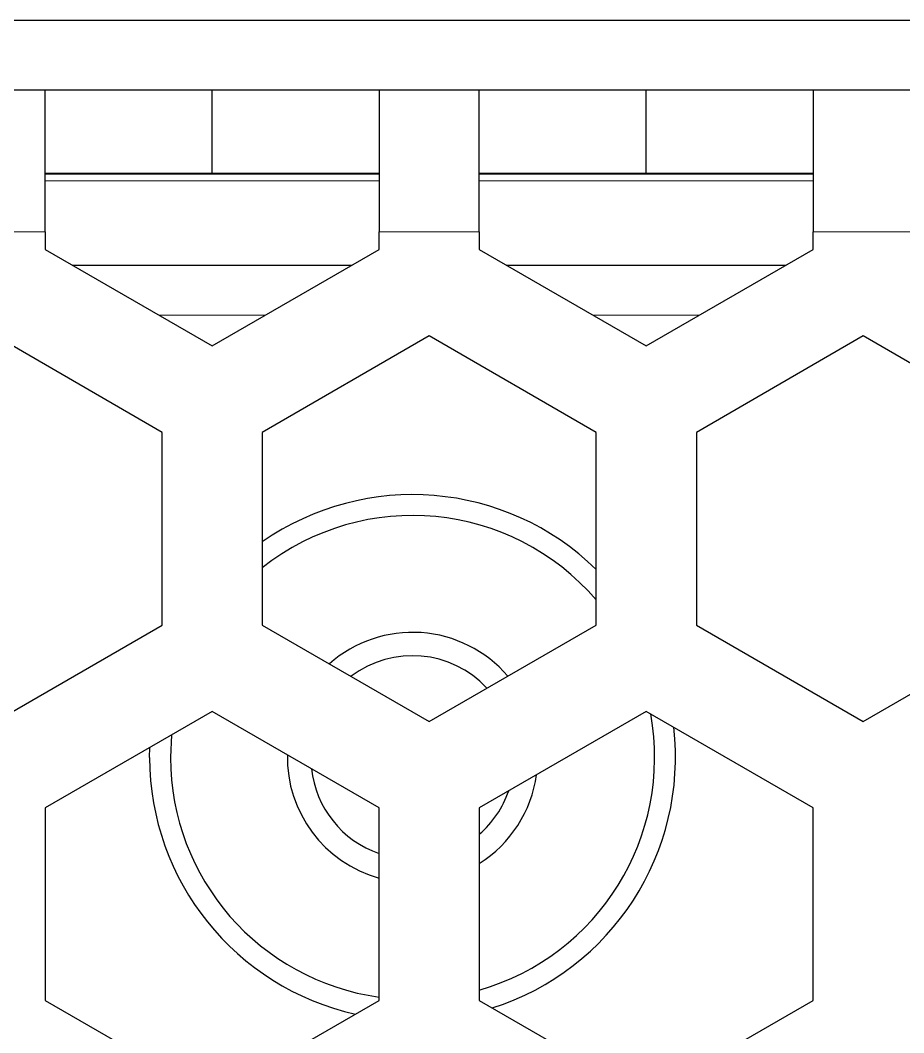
# Model space of a CAD drawing. Extents: x -260425 to 1294666, y -169889 to -2349.
# Drawn here: x 999310 to 999415.9, y -26363.5 to -26242.2 of the extents above; entities that cross this region are included whole.
import ezdxf
from ezdxf.enums import TextEntityAlignment as Align

# ---------------------------------------------------------------- set-up
doc = ezdxf.new("R2010")
doc.units = 0
doc.header["$LTSCALE"] = 100
doc.layers.add('case', color=7, linetype='Continuous')
doc.styles.add('1ISOCPEUR', font='isocpeui.ttf', dxfattribs={"height": 250})

# ---------------------------------------------------------------- blocks, each defined once
blk = doc.blocks.new('АТС')
at = {"layer": 'case', "lineweight": 25}
for points in [[(856, 217.99), (856, 217.99), (844, 217.99), (844, 217.99)], [(856, 200.99), (856, 200.99), (856, 217.99), (856, 217.99)], [(876, 217.99), (876, 217.99), (856, 217.99), (856, 217.99)], [(876, 207.99), (876, 207.99), (876, 217.99), (876, 217.99)], [(896, 217.99), (896, 217.99), (876, 217.99), (876, 217.99)], [(896, 217.99), (896, 217.99), (896, 200.99), (896, 200.99)], [(908, 217.99), (908, 217.99), (896, 217.99), (896, 217.99)], [(908, 200.99), (908, 200.99), (908, 217.99), (908, 217.99)], [(928, 217.99), (928, 217.99), (908, 217.99), (908, 217.99)], [(928, 207.99), (928, 207.99), (928, 217.99), (928, 217.99)], [(948, 217.99), (948, 217.99), (928, 217.99), (928, 217.99)], [(960, 217.99), (960, 217.99), (948, 217.99), (948, 217.99)], [(948, 217.99), (948, 217.99), (948, 200.99), (948, 200.99)], [(876, 207.99), (876, 207.99), (856, 207.99), (856, 207.99)], [(896, 207.99), (896, 207.99), (876, 207.99), (876, 207.99)], [(928, 207.99), (928, 207.99), (908, 207.99), (908, 207.99)], [(948, 207.99), (948, 207.99), (928, 207.99), (928, 207.99)], [(856, 200.99), (856, 200.99), (856, 198.87), (856, 198.87)], [(896, 198.87), (896, 198.87), (896, 200.99), (896, 200.99)], [(908, 200.99), (908, 200.99), (908, 198.87), (908, 198.87)], [(948, 198.87), (948, 198.87), (948, 200.99), (948, 200.99)], [(856, 198.87), (856, 198.87), (876, 187.32), (876, 187.32)], [(876, 187.32), (876, 187.32), (896, 198.87), (896, 198.87)], [(908, 198.87), (908, 198.87), (928, 187.32), (928, 187.32)], [(928, 187.32), (928, 187.32), (948, 198.87), (948, 198.87)], [(859.25, 196.99), (859.25, 196.99), (892.75, 196.99), (892.75, 196.99)], [(911.25, 196.99), (911.25, 196.99), (944.75, 196.99), (944.75, 196.99)], [(870, 176.96), (870, 176.96), (850, 188.51), (850, 188.51)], [(902, 188.51), (902, 188.51), (882, 176.96), (882, 176.96)], [(922, 176.96), (922, 176.96), (902, 188.51), (902, 188.51)], [(954, 188.51), (954, 188.51), (934, 176.96), (934, 176.96)], [(974, 176.96), (974, 176.96), (954, 188.51), (954, 188.51)], [(870, 153.87), (870, 153.87), (870, 176.96), (870, 176.96)], [(882, 176.96), (882, 176.96), (882, 153.87), (882, 153.87)], [(922, 153.87), (922, 153.87), (922, 176.96), (922, 176.96)], [(934, 176.96), (934, 176.96), (934, 153.87), (934, 153.87)], [(922, 160.54), (911.19, 171.09), (894.4, 172.48), (882, 163.84)], [(922, 156.89), (911.86, 168.7), (894.2, 170.39), (882, 160.73)], [(850, 142.32), (850, 142.32), (870, 153.87), (870, 153.87)], [(882, 153.87), (882, 153.87), (902, 142.32), (902, 142.32)], [(902, 142.32), (902, 142.32), (922, 153.87), (922, 153.87)], [(934, 153.87), (934, 153.87), (954, 142.32), (954, 142.32)], [(954, 142.32), (954, 142.32), (974, 153.87), (974, 153.87)], [(908.91, 146.32), (904.65, 150.88), (897.63, 151.49), (892.65, 147.72)], [(876, 143.51), (876, 143.51), (856, 131.96), (856, 131.96)], [(896, 131.96), (896, 131.96), (876, 143.51), (876, 143.51)], [(928, 143.51), (928, 143.51), (908, 131.96), (908, 131.96)], [(908, 110.12), (922.33, 114.23), (931.21, 128.54), (928.53, 143.21)], [(948, 131.96), (948, 131.96), (928, 143.51), (928, 143.51)], [(909.55, 107.98), (923.91, 112.54), (933.02, 126.64), (931.29, 141.61)], [(871.13, 140.7), (871.13, 140.7), (871, 137.99), (871, 137.99)], [(868.5, 137.99), (868.5, 137.99), (868.52, 139.19), (868.52, 139.19)], [(868.5, 137.99), (868.5, 123.23), (878.76, 110.44), (893.18, 107.24)], [(871, 137.99), (871, 123.52), (881.67, 111.27), (896, 109.27)], [(885, 138.31), (884.86, 131.45), (889.39, 125.37), (896, 123.54)], [(887.88, 136.65), (888.4, 131.98), (891.56, 128.02), (896, 126.47)], [(908, 125.3), (911.74, 127.66), (914.25, 131.55), (914.86, 135.92)], [(908, 128.79), (909.61, 130.19), (910.82, 131.98), (911.52, 134)], [(856, 131.96), (856, 131.96), (856, 108.87), (856, 108.87)], [(896, 108.87), (896, 108.87), (896, 131.96), (896, 131.96)], [(908, 131.96), (908, 131.96), (908, 108.87), (908, 108.87)], [(948, 108.87), (948, 108.87), (948, 131.96), (948, 131.96)], [(856, 108.87), (856, 108.87), (876, 97.32), (876, 97.32)], [(876, 97.32), (876, 97.32), (896, 108.87), (896, 108.87)], [(908, 108.87), (908, 108.87), (928, 97.32), (928, 97.32)], [(928, 97.32), (928, 97.32), (948, 108.87), (948, 108.87)]]:
    blk.add_open_spline(points, degree=3, dxfattribs=at)
at = {"layer": 'case', "lineweight": 18}
for points in [[(856, 207.89), (856, 207.89), (896, 207.89), (896, 207.89)], [(908, 207.89), (908, 207.89), (948, 207.89), (948, 207.89)], [(856, 207.09), (856, 207.09), (896, 207.09), (896, 207.09)], [(908, 207.09), (908, 207.09), (948, 207.09), (948, 207.09)], [(856, 200.99), (856, 200.99), (844, 200.99), (844, 200.99)], [(908, 200.99), (908, 200.99), (896, 200.99), (896, 200.99)], [(960, 200.99), (960, 200.99), (948, 200.99), (948, 200.99)], [(869.65, 190.99), (869.65, 190.99), (882.36, 190.99), (882.36, 190.99)], [(921.64, 190.99), (921.64, 190.99), (934.36, 190.99), (934.36, 190.99)]]:
    blk.add_open_spline(points, degree=3, dxfattribs=at)
at = {"layer": 'case', "lineweight": 25}
blk.add_open_spline([(911.4, 147.75), (908.78, 150.8), (905.05, 152.68), (901.03, 152.96), (901.03, 152.96), (897.02, 153.23), (893.06, 151.89), (890.05, 149.22)], degree=3, knots=[0, 0, 0, 0, 0.333333, 0.333333, 0.333333, 0.333333, 1, 1, 1, 1], dxfattribs=at)
blk = doc.blocks.new('*U214')
at = {"color": 0, "linetype": 'ByBlock', "lineweight": -2}
blk.add_line((174.5, -22.225), (625.5, -22.225), dxfattribs=at)
at = {"color": 0, "lineweight": -2, "style": '1ISOCPEUR', "oblique": 15, "flags": 8}
blk.add_attdef('НАИМЕНОВАНИЕ', text='', height=25, dxfattribs=at).set_placement((750, 10.425), align=Align.MIDDLE_LEFT)

msp = doc.modelspace()

# ---------------------------------------------------------------- block references
at = {"xscale": 10, "yscale": 10, "zscale": 10}
msp.add_blockref('*U214', (996576.69, -26019.92), dxfattribs=at)
msp.add_blockref('АТС', (998457.03, -26468.52))

doc.saveas('drawing.dxf')
